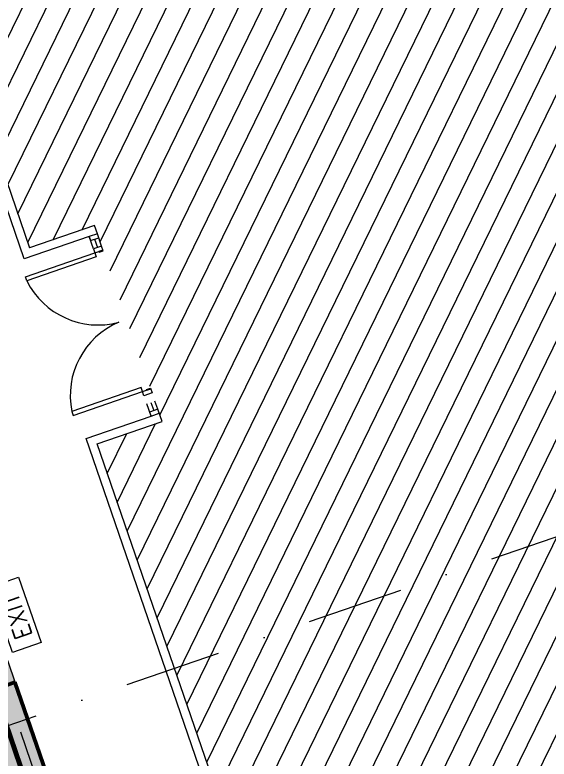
# Model space of a CAD drawing. Extents: x 760773 to 1075934, y 719259 to 1013331.
# Drawn here: x 1013184 to 1019369, y 849499 to 858121 of the extents above; entities that cross this region are included whole.
import ezdxf

# ---------------------------------------------------------------- set-up
doc = ezdxf.new("R2010")
doc.units = 0
doc.header["$MEASUREMENT"] = 0
doc.linetypes.add('DGN4', pattern=[1.116131, 0.558066, -0.279033, 0, -0.279033])
doc.layers.add('2', color=7, linetype='Continuous')
for name, color, linetype, lineweight in [('27', 7, 'Continuous', 0), ('A-Door', 4, 'Continuous', 0), ('A-WALL', 2, 'Continuous', 0), ('F45NOT', 1, 'Continuous', 0), ('spare0', 7, 'Continuous', 0), ('spare5', 7, 'Continuous', 0)]:
    doc.layers.add(name, color=color, linetype=linetype, lineweight=lineweight)
doc.styles.add('MONOTXT', font='romans.shx')

# ---------------------------------------------------------------- blocks, each defined once
blk = doc.blocks.new('E1')
at = {"color": 0, "linetype": 'ByBlock', "lineweight": -2, "extrusion": (0, 0, -1), "flags": 128}
blk.add_lwpolyline([(0.004, 0), (-0.004, 0.000001), (-0.004, -0.0035), (0.004, -0.003499), (0.004, 0)], dxfattribs=at)
at = {"color": 0, "linetype": 'ByBlock', "lineweight": -2, "style": 'MONOTXT'}
blk.add_text('EXIT', height=0.002, rotation=359.99892, dxfattribs=at).set_placement((-0.00293, -0.002831))
blk = doc.blocks.new('A$C52266D81')
at = {"layer": 'A-Door', "color": 4, "linetype": 'Continuous', "lineweight": 0, "ltscale": 0.001, "flags": 128}
for points in [[(0, -100), (100, -100), (100, -150), (0, -150)], [(0, -150), (50, -150), (50, -160), (0, -160), (0, -100)], [(100, -150), (100, -200), (950, -200), (950, -150), (100, -150)], [(100, -1850), (100, -1800), (950, -1800), (950, -1850), (100, -1850)], [(0, -1850), (50, -1850), (50, -1840), (0, -1840), (0, -1900)], [(0, -1900), (100, -1900), (100, -1850), (0, -1850)]]:
    blk.add_lwpolyline(points, dxfattribs=at)
at = {"layer": 'A-Door', "color": 4, "linetype": 'Continuous', "lineweight": 0, "ltscale": 0.001}
for centre, start, end in [((34.1, -78.5), 274.08776, 352.44084), ((34.1, -1921.5), 7.55916, 85.91224)]:
    blk.add_arc(centre, 923.9, start, end, dxfattribs=at)

msp = doc.modelspace()

# ---------------------------------------------------------------- hatches: boundary and pattern name
at = {"layer": '27', "lineweight": 0, "true_color": 0x636466}
h = msp.add_hatch(dxfattribs=at)
h.set_pattern_fill('ANSI31', color=251, scale=2000)
h.set_pattern_definition([(244, (1013934.4, 889221.97), (224.6985, -109.5928), [])])
h.paths.add_polyline_path([(1009325.4355, 839631.60698), (1009576.12743, 838903.54474), (1007590.5381, 838219.8515), (1010679.84322, 829247.8934), (1011129.68362, 829402.78772), (1011460.72203, 828441.38237), (1032119.33446, 835555.00157), (1023052.24844, 861887.68737), (1012391.30971, 858216.82564), (1013354.06718, 855420.77504), (1014105.75443, 855679.60171), (1014887.118, 853410.35713), (1014135.43073, 853151.53045), (1016082.3283, 847497.32937), (1016857.70611, 847764.32137), (1017411.19225, 846156.92915), (1016636.46451, 845890.169), (1018992.63813, 839047.34395), (1017290.40754, 838461.03324), (1016085.76997, 841959.44967)])
at = {"layer": 'spare5', "linetype": 'Continuous', "true_color": 0x7f7f7f}
msp.add_hatch(color=8, dxfattribs=at).paths.add_polyline_path([(1006754.04365, 840649.63692), (1001829.83293, 854950.58325), (1010575.91474, 857962.10072), (1015500.12546, 843661.1544)])

# ---------------------------------------------------------------- linework, layer by layer
at = {"layer": '2', "color": 1, "linetype": 'DGN4', "lineweight": 0, "ltscale": 2000}
for p, q in [((999439.03215, 889920.48493), (1020240.20923, 829509.48017)), ((989156.38585, 841643.36038), (1026669.78222, 854559.80513))]:
    msp.add_line(p, q, dxfattribs=at)
at = {"layer": 'A-Door', "color": 4, "linetype": 'Continuous', "lineweight": 0, "ltscale": 0.001}
for p, q in [((1014187.14598, 855443.22349), (1014138.31125, 855585.04986)), ((1014092.59412, 855410.66667), (1014043.75939, 855552.49304)), ((1014107.31373, 855521.49552), (1014139.87004, 855426.94508)), ((1014760.00933, 853472.35217), (1014711.1746, 853614.17854)), ((1014758.45062, 853630.45698), (1014791.0068, 853535.90658)), ((1014838.28275, 853552.185), (1014805.72645, 853646.73536))]:
    msp.add_line(p, q, dxfattribs=at)
for points in [[(1014060.0378, 855505.21711), (1014154.58966, 855537.77393), (1014138.31125, 855585.04986), (1014043.75939, 855552.49304)], [(1014760.00931, 853472.35217), (1014854.56116, 853504.90898), (1014838.28273, 853552.18499), (1014743.73087, 853519.62817)]]:
    msp.add_lwpolyline(points, close=True, dxfattribs=at)
at = {"layer": 'A-WALL', "color": 2, "linetype": 'Continuous', "lineweight": 0, "ltscale": 0.001}
for p, q in [((1013292.07212, 855293.66636), (1011206.05073, 861351.91237)), ((1011333.1594, 861289.91733), (1013354.06718, 855420.77504)), ((1014105.75443, 855679.60171), (1013354.06715, 855420.77502)), ((1014138.31125, 855585.04986), (1014105.75443, 855679.60171)), ((1014043.75939, 855552.49304), (1013292.07212, 855293.66636)), ((1014887.118, 853410.35713), (1014838.28275, 853552.185)), ((1014008.32206, 853213.52549), (1014760.00933, 853472.35217)), ((1014135.42794, 853151.52949), (1014887.118, 853410.35713)), ((1016020.33622, 847370.2121), (1014008.32206, 853213.52549)), ((1016082.3283, 847497.32937), (1014135.43073, 853151.53045))]:
    msp.add_line(p, q, dxfattribs=at)
at = {"layer": 'spare0', "color": 1, "linetype": 'Continuous', "lineweight": 53}
for p, q in [((1013183.70899, 850388.5707), (1013089.16534, 850355.95565)), ((1015500.11218, 843661.14835), (1013183.70899, 850388.5707)), ((1015182.33527, 843816.10484), (1012960.36374, 850269.24738))]:
    msp.add_line(p, q, dxfattribs=at)
at = {"layer": 'spare0', "color": 40, "linetype": 'Continuous', "lineweight": 0, "true_color": 0xffa824}
for p, q in [((1015150.55394, 843831.61595), (1012993.70691, 850095.62119)), ((1012993.70751, 850095.6214), (1014157.60767, 846715.4088))]:
    msp.add_line(p, q, dxfattribs=at)
at = {"layer": 'spare0', "color": 200, "linetype": 'Continuous', "lineweight": 0, "true_color": 0xb900ff, "flags": 128}
msp.add_lwpolyline([(1012993.70771, 850095.62147), (1014141.3328, 846762.68673), (1013432.17911, 846518.50479), (1012284.55293, 849851.44269)], dxfattribs=at)
at = {"layer": 'spare5', "color": 8, "linetype": 'Continuous', "lineweight": 13, "true_color": 0x7f7f7f, "flags": 128}
msp.add_lwpolyline([(1006754.04365, 840649.63692), (1001829.83293, 854950.58325), (1010575.91474, 857962.10072), (1015500.12546, 843661.1544), (1006754.04365, 840649.63692)], dxfattribs=at)

# ---------------------------------------------------------------- block references
at = {"layer": 'A-Door', "color": 4, "linetype": 'Continuous', "lineweight": 0, "ltscale": 0.001, "rotation": 199.0000000025341}
msp.add_blockref('A$C52266D81', (1014805.7269, 853646.73525), dxfattribs=at)
at = {"layer": 'F45NOT', "lineweight": 0, "ltscale": 0.001, "xscale": 100001.681836858, "yscale": 100001.6817519901, "zscale": -100001.681794424, "rotation": 109.001090245645}
msp.add_blockref('E1', (1013025.26716, 851112.70536), dxfattribs=at)

doc.saveas('drawing.dxf')
